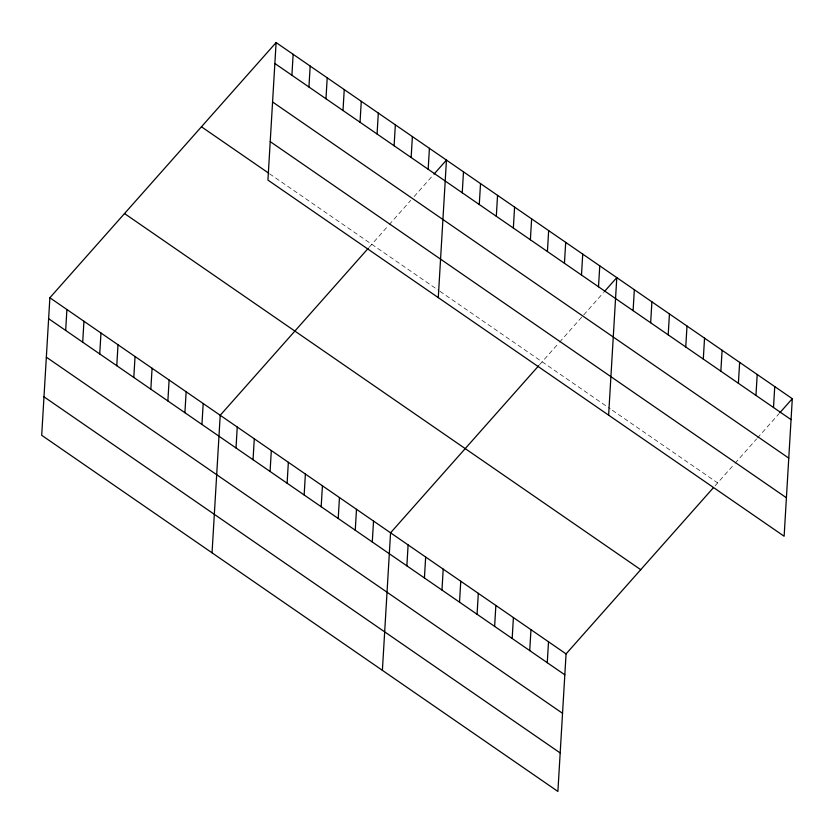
<?xml version="1.0" encoding="UTF-8"?>
<svg xmlns="http://www.w3.org/2000/svg" width="834" height="834" viewBox="0 0 834 834"><rect width="100%" height="100%" fill="white"/><g stroke="black" fill="none" stroke-linecap="round" stroke-linejoin="round"><path stroke-width="0.63" stroke-dasharray="4.17 3.13" d="M369.233 247.198L388.383 225.597M389.207 224.659L410.776 200.327M414.102 196.584L433.18 175.067M539.577 364.719L558.728 343.118M559.551 342.18L603.524 292.588M715.082 485.805L734.233 464.204M735.067 463.266L756.626 438.934M757.46 437.996L779.029 413.674M269.58 173.795L438.861 290.576M439.925 291.316L610.279 408.837M612.344 410.265L717.647 482.917"/><path stroke-width="1.25" d="M276.106 42.565L267.933 180.102L784.127 536.241L792.3 398.704L276.106 42.565L49.873 297.759L41.7 435.296L557.894 791.435L566.067 653.898L713.372 487.734M65.667 330.441L66.908 309.518M82.702 342.201L83.942 321.267M99.736 353.95L100.977 333.016M116.77 365.699L118.011 344.776M133.805 377.448L135.045 356.525M150.839 389.207L152.08 368.274M167.874 400.956L169.114 380.033M184.908 412.705L186.149 391.782M201.943 424.464L203.183 403.531M212.044 552.827L220.218 415.28L368.378 248.167M236.012 447.962L237.252 427.039M253.046 459.722L254.287 438.788M291.9 75.248L293.141 54.325M270.08 471.471L271.321 450.537M308.934 87.007L310.175 66.074M287.115 483.22L288.356 462.297M325.969 98.756L327.209 77.823M304.149 494.979L305.39 474.046M343.003 110.505L344.244 89.582M321.184 506.728L322.424 485.795M360.038 122.264L361.278 101.331M338.218 518.477L339.459 497.554M377.072 134.013L378.313 113.08M355.253 530.236L356.493 509.303M394.107 145.762L395.347 124.839M372.287 541.985L373.528 521.052M411.141 157.522L412.382 136.588M382.389 670.348L390.562 532.811L538.722 365.688M428.176 169.271L429.416 148.337M406.867 565.848L408.107 544.915M438.277 297.634L446.451 160.097L434.003 174.129M424.423 577.952L425.663 557.029M462.244 192.779L463.485 171.846M441.968 590.065L443.208 569.132M479.279 204.528L480.52 183.595M459.524 602.169L460.764 581.246M496.313 216.277L497.554 195.354M477.069 614.283L478.309 593.349M513.348 228.036L514.588 207.103M494.625 626.386L495.865 605.463M530.382 239.785L531.623 218.852M512.17 638.5L513.41 617.567M547.417 251.534L548.657 230.611M529.726 650.603L530.966 629.68M564.451 263.294L565.692 242.36M547.271 662.717L548.511 641.784M581.486 275.043L582.726 254.109M598.52 286.792L599.761 265.869M608.622 415.155L616.795 277.618L604.348 291.65M633.1 310.655L634.34 289.721M650.656 322.758L651.896 301.835M668.201 334.872L669.441 313.938M685.756 346.975L686.997 326.052M703.302 359.089L704.542 338.156M720.857 371.193L722.098 350.27M738.403 383.306L739.643 362.373M755.958 395.41L757.199 374.487M773.504 407.524L774.744 386.59M779.853 412.736L792.3 398.704M274.866 63.499L791.059 419.627M272.572 101.977L788.766 458.116M270.216 141.624L786.41 497.762M201.442 126.778L268.517 173.055M124.527 213.546L640.721 569.685M49.873 297.759L566.067 653.898M48.633 318.692L564.826 674.821M46.339 357.171L562.533 713.299M43.983 396.817L560.177 752.946"/></g></svg>
